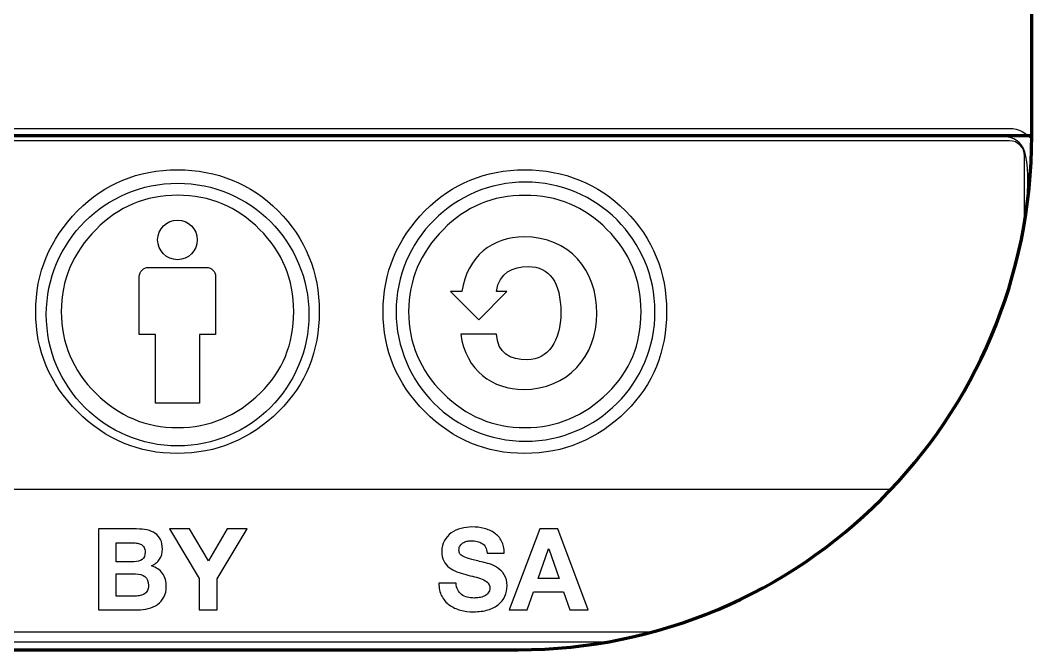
# Model space of a CAD drawing. Header units: centimetres. Extents: x -14.3 to 14.3, y -10 to 9.9.
# Drawn here: x 12.33 to 14.3, y -10 to -8.775 of the extents above; entities that cross this region are included whole.
import ezdxf

# ---------------------------------------------------------------- set-up
doc = ezdxf.new("R2010")
doc.units = ezdxf.units.CM
doc.header["$MEASUREMENT"] = 0
doc.layers.add('Layer 1', color=7, linetype='Continuous')

msp = doc.modelspace()

# ---------------------------------------------------------------- linework, layer by layer
at = {"layer": 'Layer 1', "color": 7}
msp.add_ellipse((12.63665, -9.34751), major_axis=(0.25569, 0), ratio=0.9998827, dxfattribs=at)
at = {"layer": 'Layer 1'}
msp.add_ellipse((12.63635, -9.2022), major_axis=(0, 0.03862), ratio=1, dxfattribs=at)
at = {"layer": 'Layer 1', "color": 250, "lineweight": 70}
for points in [[(-14.3, -9), (-14.3, -9), (-14.3, 8.9), (-14.3, 8.9), (-14.3, 8.9), (-14.3, 9.45219), (-13.85219, 9.9), (-13.3, 9.9), (-13.3, 9.9), (-13.3, 9.9), (13.3, 9.9), (13.3, 9.9), (13.3, 9.9), (13.85219, 9.9), (14.3, 9.45219), (14.3, 8.9), (14.3, 8.9), (14.3, 8.9), (14.3, -9), (14.3, -9), (14.3, -9), (14.3, -9.55219), (13.85219, -10), (13.3, -10), (13.3, -10), (13.3, -10), (-13.3, -10), (-13.3, -10), (-13.3, -10), (-13.85219, -10), (-14.3, -9.55219), (-14.3, -9)], [(2.3, -10), (2.3, -10), (2.3, -7), (2.3, -7), (2.3, -7), (2.3, -6.44781), (2.74781, -6), (3.3, -6), (3.3, -6), (3.3, -6), (14.3, -6), (14.3, -6), (14.3, -6), (14.3, -6), (14.3, -7), (14.3, -7), (14.3, -7), (14.3, -7), (14.3, -9), (14.3, -9), (14.3, -9), (14.3, -9.55219), (13.85219, -10), (13.3, -10), (13.3, -10), (13.3, -10), (3.3, -10), (3.3, -10), (3.3, -10), (3.3, -10), (2.3, -10), (2.3, -10)]]:
    msp.add_open_spline(points, degree=3, knots=[0, 0, 0, 0, 0.125, 0.125, 0.125, 0.125, 0.25, 0.25, 0.25, 0.25, 0.375, 0.375, 0.375, 0.375, 0.5, 0.5, 0.5, 0.5, 0.625, 0.625, 0.625, 0.625, 0.75, 0.75, 0.75, 0.75, 0.875, 0.875, 0.875, 0.875, 1, 1, 1, 1], dxfattribs=at)
msp.add_open_spline([(14.3, -9), (14.3, -9), (2.3, -9), (2.3, -9)], degree=3, dxfattribs=at)
at = {"layer": 'Layer 1'}
for points, knots in [([(14.25674, -8.9852), (14.25674, -8.9852), (11.38158, -8.9852), (11.38158, -8.9852), (11.38158, -8.9852), (11.35209, -8.9852), (11.32809, -9.0092), (11.32809, -9.03869), (11.32809, -9.03869), (11.32809, -9.03869), (11.32809, -9.97311), (11.32809, -9.97311), (11.32809, -9.97311), (11.32809, -9.97977), (11.3335, -9.9852), (11.34017, -9.9852), (11.34017, -9.9852), (11.34017, -9.9852), (13.47205, -9.9852), (13.47205, -9.9852), (13.47205, -9.9852), (13.68861, -9.94762), (13.88132, -9.84037), (14.02618, -9.68738), (14.02618, -9.68738), (14.02618, -9.68738), (12.19542, -9.68738), (12.19542, -9.68738), (12.19542, -9.68738), (12.12338, -9.81763), (11.98457, -9.90607), (11.82527, -9.90607), (11.82527, -9.90607), (11.6659, -9.90607), (11.52714, -9.81771), (11.45512, -9.68738), (11.45512, -9.68738), (11.45512, -9.68738), (11.35224, -9.68738), (11.35224, -9.68738), (11.35224, -9.68738), (11.35224, -9.41533), (11.35224, -9.03869), (11.35224, -9.03869), (11.35224, -9.03869), (11.35224, -9.02252), (11.36541, -9.00936), (11.38158, -9.00936), (11.38158, -9.00936), (11.38158, -9.00936), (14.25674, -9.00936), (14.25674, -9.00936), (14.25674, -9.00936), (14.27291, -9.00936), (14.28606, -9.02252), (14.28606, -9.03869), (14.28606, -9.03869), (14.28606, -9.03869), (14.28606, -9.16686), (14.28606, -9.16686), (14.28606, -9.16686), (14.29479, -9.11487), (14.29953, -9.06153), (14.29991, -9.00715), (14.29991, -9.00715), (14.29017, -8.99386), (14.27444, -8.9852), (14.25674, -8.9852)], [0, 0, 0, 0, 0.0588235, 0.0588235, 0.0588235, 0.0588235, 0.1176471, 0.1176471, 0.1176471, 0.1176471, 0.1764706, 0.1764706, 0.1764706, 0.1764706, 0.2352941, 0.2352941, 0.2352941, 0.2352941, 0.2941176, 0.2941176, 0.2941176, 0.2941176, 0.3529412, 0.3529412, 0.3529412, 0.3529412, 0.4117647, 0.4117647, 0.4117647, 0.4117647, 0.4705882, 0.4705882, 0.4705882, 0.4705882, 0.5294118, 0.5294118, 0.5294118, 0.5294118, 0.5882353, 0.5882353, 0.5882353, 0.5882353, 0.6470588, 0.6470588, 0.6470588, 0.6470588, 0.7058824, 0.7058824, 0.7058824, 0.7058824, 0.7647059, 0.7647059, 0.7647059, 0.7647059, 0.8235294, 0.8235294, 0.8235294, 0.8235294, 0.8823529, 0.8823529, 0.8823529, 0.8823529, 0.9411765, 0.9411765, 0.9411765, 0.9411765, 1, 1, 1, 1]), ([(12.636, -9.06582), (12.55954, -9.06582), (12.49479, -9.09249), (12.4418, -9.14587), (12.4418, -9.14587), (12.38743, -9.20107), (12.36026, -9.26642), (12.36026, -9.34187), (12.36026, -9.34187), (12.36026, -9.41732), (12.38743, -9.48222), (12.4418, -9.53651), (12.4418, -9.53651), (12.49617, -9.5908), (12.56091, -9.61794), (12.636, -9.61794), (12.636, -9.61794), (12.71202, -9.61794), (12.77793, -9.59057), (12.83366, -9.53581), (12.83366, -9.53581), (12.8862, -9.48384), (12.91245, -9.41917), (12.91245, -9.34187), (12.91245, -9.34187), (12.91245, -9.26456), (12.88574, -9.19923), (12.83229, -9.14587), (12.83229, -9.14587), (12.77885, -9.09249), (12.71341, -9.06582), (12.636, -9.06582)], [0, 0, 0, 0, 0.125, 0.125, 0.125, 0.125, 0.25, 0.25, 0.25, 0.25, 0.375, 0.375, 0.375, 0.375, 0.5, 0.5, 0.5, 0.5, 0.625, 0.625, 0.625, 0.625, 0.75, 0.75, 0.75, 0.75, 0.875, 0.875, 0.875, 0.875, 1, 1, 1, 1]), ([(13.31244, -9.06582), (13.23594, -9.06582), (13.17122, -9.0925), (13.11824, -9.14587), (13.11824, -9.14587), (13.06387, -9.20108), (13.0367, -9.26642), (13.0367, -9.34188), (13.0367, -9.34188), (13.0367, -9.41733), (13.06387, -9.48223), (13.11824, -9.53651), (13.11824, -9.53651), (13.17259, -9.59081), (13.23734, -9.61796), (13.31244, -9.61796), (13.31244, -9.61796), (13.38846, -9.61796), (13.45433, -9.59057), (13.51011, -9.53581), (13.51011, -9.53581), (13.56261, -9.48384), (13.58888, -9.41918), (13.58888, -9.34188), (13.58888, -9.34188), (13.58888, -9.2646), (13.56214, -9.19924), (13.5087, -9.14587), (13.5087, -9.14587), (13.45526, -9.0925), (13.38984, -9.06582), (13.31244, -9.06582)], [0, 0, 0, 0, 0.125, 0.125, 0.125, 0.125, 0.25, 0.25, 0.25, 0.25, 0.375, 0.375, 0.375, 0.375, 0.5, 0.5, 0.5, 0.5, 0.625, 0.625, 0.625, 0.625, 0.75, 0.75, 0.75, 0.75, 0.875, 0.875, 0.875, 0.875, 1, 1, 1, 1]), ([(12.63669, -9.11549), (12.69936, -9.11549), (12.75258, -9.13758), (12.79634, -9.18175), (12.79634, -9.18175), (12.84059, -9.22546), (12.86271, -9.27884), (12.86271, -9.34187), (12.86271, -9.34187), (12.86271, -9.40536), (12.84106, -9.45806), (12.79773, -9.49993), (12.79773, -9.49993), (12.75211, -9.54501), (12.69843, -9.56755), (12.63669, -9.56755), (12.63669, -9.56755), (12.57495, -9.56755), (12.52174, -9.54524), (12.47706, -9.50061), (12.47706, -9.50061), (12.43235, -9.45598), (12.41002, -9.40307), (12.41002, -9.34187), (12.41002, -9.34187), (12.41002, -9.28068), (12.43259, -9.22731), (12.47775, -9.18175), (12.47775, -9.18175), (12.52106, -9.13758), (12.57405, -9.11549), (12.63669, -9.11549)], [0, 0, 0, 0, 0.125, 0.125, 0.125, 0.125, 0.25, 0.25, 0.25, 0.25, 0.375, 0.375, 0.375, 0.375, 0.5, 0.5, 0.5, 0.5, 0.625, 0.625, 0.625, 0.625, 0.75, 0.75, 0.75, 0.75, 0.875, 0.875, 0.875, 0.875, 1, 1, 1, 1]), ([(13.31313, -9.1155), (13.3758, -9.1155), (13.42901, -9.13758), (13.4728, -9.18175), (13.4728, -9.18175), (13.517, -9.22547), (13.53911, -9.27884), (13.53911, -9.34188), (13.53911, -9.34188), (13.53911, -9.40538), (13.51748, -9.45806), (13.47415, -9.49994), (13.47415, -9.49994), (13.42855, -9.54503), (13.37487, -9.56756), (13.31313, -9.56756), (13.31313, -9.56756), (13.25139, -9.56756), (13.19817, -9.54524), (13.15348, -9.50063), (13.15348, -9.50063), (13.10879, -9.45599), (13.08645, -9.40308), (13.08645, -9.34188), (13.08645, -9.34188), (13.08645, -9.28069), (13.10902, -9.22731), (13.15417, -9.18175), (13.15417, -9.18175), (13.19747, -9.13758), (13.25046, -9.1155), (13.31313, -9.1155)], [0, 0, 0, 0, 0.125, 0.125, 0.125, 0.125, 0.25, 0.25, 0.25, 0.25, 0.375, 0.375, 0.375, 0.375, 0.5, 0.5, 0.5, 0.5, 0.625, 0.625, 0.625, 0.625, 0.75, 0.75, 0.75, 0.75, 0.875, 0.875, 0.875, 0.875, 1, 1, 1, 1]), ([(13.19006, -9.30291), (13.20106, -9.23345), (13.24997, -9.19632), (13.31126, -9.19632), (13.31126, -9.19632), (13.39941, -9.19632), (13.45311, -9.26028), (13.45311, -9.34555), (13.45311, -9.34555), (13.45311, -9.42876), (13.39596, -9.49341), (13.30987, -9.49341), (13.30987, -9.49341), (13.25065, -9.49341), (13.19764, -9.45697), (13.18798, -9.38545), (13.18798, -9.38545), (13.18798, -9.38545), (13.25753, -9.38545), (13.25753, -9.38545), (13.25753, -9.38545), (13.25961, -9.42258), (13.28371, -9.43565), (13.31814, -9.43565), (13.31814, -9.43565), (13.35738, -9.43565), (13.38289, -9.3992), (13.38289, -9.34349), (13.38289, -9.34349), (13.38289, -9.28504), (13.36084, -9.2541), (13.3195, -9.2541), (13.3195, -9.2541), (13.28921, -9.2541), (13.26305, -9.2651), (13.25753, -9.30291), (13.25753, -9.30291), (13.25753, -9.30291), (13.27777, -9.30281), (13.27777, -9.30281), (13.27777, -9.30281), (13.27777, -9.30281), (13.22301, -9.35755), (13.22301, -9.35755), (13.22301, -9.35755), (13.22301, -9.35755), (13.16826, -9.30281), (13.16826, -9.30281), (13.16826, -9.30281), (13.16826, -9.30281), (13.19006, -9.30291), (13.19006, -9.30291)], [0, 0, 0, 0, 0.0769231, 0.0769231, 0.0769231, 0.0769231, 0.1538462, 0.1538462, 0.1538462, 0.1538462, 0.2307692, 0.2307692, 0.2307692, 0.2307692, 0.3076923, 0.3076923, 0.3076923, 0.3076923, 0.3846154, 0.3846154, 0.3846154, 0.3846154, 0.4615385, 0.4615385, 0.4615385, 0.4615385, 0.5384615, 0.5384615, 0.5384615, 0.5384615, 0.6153846, 0.6153846, 0.6153846, 0.6153846, 0.6923077, 0.6923077, 0.6923077, 0.6923077, 0.7692308, 0.7692308, 0.7692308, 0.7692308, 0.8461538, 0.8461538, 0.8461538, 0.8461538, 0.9230769, 0.9230769, 0.9230769, 0.9230769, 1, 1, 1, 1]), ([(12.71066, -9.27352), (12.71066, -9.26367), (12.70266, -9.2557), (12.69282, -9.2557), (12.69282, -9.2557), (12.69282, -9.2557), (12.5799, -9.2557), (12.5799, -9.2557), (12.5799, -9.2557), (12.57006, -9.2557), (12.56206, -9.26367), (12.56206, -9.27352), (12.56206, -9.27352), (12.56206, -9.27352), (12.56206, -9.38645), (12.56206, -9.38645), (12.56206, -9.38645), (12.56206, -9.38645), (12.59355, -9.38645), (12.59355, -9.38645), (12.59355, -9.38645), (12.59355, -9.38645), (12.59355, -9.52017), (12.59355, -9.52017), (12.59355, -9.52017), (12.59355, -9.52017), (12.67914, -9.52017), (12.67914, -9.52017), (12.67914, -9.52017), (12.67914, -9.52017), (12.67914, -9.38645), (12.67914, -9.38645), (12.67914, -9.38645), (12.67914, -9.38645), (12.71066, -9.38645), (12.71066, -9.38645), (12.71066, -9.38645), (12.71066, -9.38645), (12.71066, -9.27352), (12.71066, -9.27352), (12.71066, -9.27352), (12.71066, -9.27352), (12.71066, -9.27352), (12.71066, -9.27352)], [0, 0, 0, 0, 0.0909091, 0.0909091, 0.0909091, 0.0909091, 0.1818182, 0.1818182, 0.1818182, 0.1818182, 0.2727273, 0.2727273, 0.2727273, 0.2727273, 0.3636364, 0.3636364, 0.3636364, 0.3636364, 0.4545455, 0.4545455, 0.4545455, 0.4545455, 0.5454545, 0.5454545, 0.5454545, 0.5454545, 0.6363636, 0.6363636, 0.6363636, 0.6363636, 0.7272727, 0.7272727, 0.7272727, 0.7272727, 0.8181818, 0.8181818, 0.8181818, 0.8181818, 0.9090909, 0.9090909, 0.9090909, 0.9090909, 1, 1, 1, 1])]:
    msp.add_open_spline(points, degree=3, knots=knots, dxfattribs=at)
at = {"layer": 'Layer 1', "color": 253}
msp.add_open_spline([(11.40924, -8.99654), (11.40924, -8.99654), (14.22065, -9.00134), (14.22065, -9.00134), (14.22065, -9.00134), (14.25836, -9.00134), (14.29205, -8.99575), (14.29205, -9.07658), (14.29205, -9.07658), (14.29205, -9.07658), (14.29186, -9.12806), (14.29186, -9.12806), (14.29186, -9.12806), (14.24015, -9.53236), (13.94689, -9.8612), (13.56145, -9.96538), (13.56145, -9.96538), (13.56145, -9.96538), (11.34112, -9.96538), (11.34112, -9.96538), (11.34112, -9.96538), (11.34112, -9.96538), (11.34112, -9.07328), (11.34112, -9.07328), (11.34112, -9.07328), (11.34112, -9.03342), (11.34499, -8.99654), (11.40924, -8.99654)], degree=3, knots=[0, 0, 0, 0, 0.1428571, 0.1428571, 0.1428571, 0.1428571, 0.2857143, 0.2857143, 0.2857143, 0.2857143, 0.4285714, 0.4285714, 0.4285714, 0.4285714, 0.5714286, 0.5714286, 0.5714286, 0.5714286, 0.7142857, 0.7142857, 0.7142857, 0.7142857, 0.8571429, 0.8571429, 0.8571429, 0.8571429, 1, 1, 1, 1], dxfattribs=at)
at = {"layer": 'Layer 1', "color": 7}
for points, knots in [([(13.56627, -9.34188), (13.56636, -9.48105), (13.45362, -9.59396), (13.31442, -9.59406), (13.31442, -9.59406), (13.17525, -9.59417), (13.06232, -9.48143), (13.06221, -9.34225), (13.06221, -9.34225), (13.06221, -9.34213), (13.06221, -9.342), (13.06221, -9.34188), (13.06221, -9.34188), (13.06211, -9.2027), (13.17488, -9.08981), (13.31406, -9.08969), (13.31406, -9.08969), (13.45325, -9.0896), (13.56617, -9.20234), (13.56627, -9.34151), (13.56627, -9.34151), (13.56627, -9.34165), (13.56627, -9.34175), (13.56627, -9.34188)], [0, 0, 0, 0, 0.1666667, 0.1666667, 0.1666667, 0.1666667, 0.3333333, 0.3333333, 0.3333333, 0.3333333, 0.5, 0.5, 0.5, 0.5, 0.6666667, 0.6666667, 0.6666667, 0.6666667, 0.8333333, 0.8333333, 0.8333333, 0.8333333, 1, 1, 1, 1]), ([(12.55658, -9.7649), (12.5641, -9.7649), (12.57096, -9.76556), (12.57715, -9.76689), (12.57715, -9.76689), (12.58334, -9.76821), (12.58866, -9.77039), (12.59309, -9.7734), (12.59309, -9.7734), (12.5975, -9.77642), (12.60095, -9.78042), (12.60338, -9.78542), (12.60338, -9.78542), (12.6058, -9.79043), (12.60702, -9.79661), (12.60702, -9.80396), (12.60702, -9.80396), (12.60702, -9.81192), (12.60522, -9.81852), (12.6016, -9.82382), (12.6016, -9.82382), (12.59799, -9.82912), (12.59263, -9.83346), (12.58556, -9.83684), (12.58556, -9.83684), (12.59532, -9.83963), (12.60259, -9.84454), (12.6074, -9.85154), (12.6074, -9.85154), (12.61221, -9.85854), (12.61461, -9.86697), (12.61461, -9.87684), (12.61461, -9.87684), (12.61461, -9.88478), (12.61306, -9.89167), (12.60997, -9.89749), (12.60997, -9.89749), (12.60686, -9.9033), (12.60269, -9.90805), (12.59746, -9.91173), (12.59746, -9.91173), (12.59222, -9.91542), (12.58623, -9.91815), (12.57953, -9.9199), (12.57953, -9.9199), (12.57281, -9.92169), (12.56592, -9.92256), (12.55882, -9.92256), (12.55882, -9.92256), (12.55882, -9.92256), (12.48225, -9.92256), (12.48225, -9.92256), (12.48225, -9.92256), (12.48225, -9.92256), (12.48225, -9.7649), (12.48225, -9.7649), (12.48225, -9.7649), (12.48225, -9.7649), (12.55658, -9.7649), (12.55658, -9.7649), (12.55658, -9.7649), (12.55658, -9.7649), (12.55658, -9.7649), (12.55658, -9.7649)], [0, 0, 0, 0, 0.0625, 0.0625, 0.0625, 0.0625, 0.125, 0.125, 0.125, 0.125, 0.1875, 0.1875, 0.1875, 0.1875, 0.25, 0.25, 0.25, 0.25, 0.3125, 0.3125, 0.3125, 0.3125, 0.375, 0.375, 0.375, 0.375, 0.4375, 0.4375, 0.4375, 0.4375, 0.5, 0.5, 0.5, 0.5, 0.5625, 0.5625, 0.5625, 0.5625, 0.625, 0.625, 0.625, 0.625, 0.6875, 0.6875, 0.6875, 0.6875, 0.75, 0.75, 0.75, 0.75, 0.8125, 0.8125, 0.8125, 0.8125, 0.875, 0.875, 0.875, 0.875, 0.9375, 0.9375, 0.9375, 0.9375, 1, 1, 1, 1]), ([(12.62073, -9.7649), (12.62073, -9.7649), (12.65962, -9.7649), (12.65962, -9.7649), (12.65962, -9.7649), (12.65962, -9.7649), (12.69654, -9.82716), (12.69654, -9.82716), (12.69654, -9.82716), (12.69654, -9.82716), (12.73323, -9.7649), (12.73323, -9.7649), (12.73323, -9.7649), (12.73323, -9.7649), (12.77189, -9.7649), (12.77189, -9.7649), (12.77189, -9.7649), (12.77189, -9.7649), (12.71336, -9.86205), (12.71336, -9.86205), (12.71336, -9.86205), (12.71336, -9.86205), (12.71336, -9.92256), (12.71336, -9.92256), (12.71336, -9.92256), (12.71336, -9.92256), (12.67861, -9.92256), (12.67861, -9.92256), (12.67861, -9.92256), (12.67861, -9.92256), (12.67861, -9.86117), (12.67861, -9.86117), (12.67861, -9.86117), (12.67861, -9.86117), (12.62073, -9.7649), (12.62073, -9.7649)], [0, 0, 0, 0, 0.1111111, 0.1111111, 0.1111111, 0.1111111, 0.2222222, 0.2222222, 0.2222222, 0.2222222, 0.3333333, 0.3333333, 0.3333333, 0.3333333, 0.4444444, 0.4444444, 0.4444444, 0.4444444, 0.5555556, 0.5555556, 0.5555556, 0.5555556, 0.6666667, 0.6666667, 0.6666667, 0.6666667, 0.7777778, 0.7777778, 0.7777778, 0.7777778, 0.8888889, 0.8888889, 0.8888889, 0.8888889, 1, 1, 1, 1]), ([(13.182, -9.88358), (13.18389, -9.88727), (13.18643, -9.89025), (13.1896, -9.89254), (13.1896, -9.89254), (13.19276, -9.89482), (13.19646, -9.89651), (13.20071, -9.8976), (13.20071, -9.8976), (13.20499, -9.89872), (13.2094, -9.89927), (13.21395, -9.89927), (13.21395, -9.89927), (13.21703, -9.89927), (13.22033, -9.89902), (13.22387, -9.8985), (13.22387, -9.8985), (13.22738, -9.89799), (13.23068, -9.89698), (13.23378, -9.89552), (13.23378, -9.89552), (13.23685, -9.89405), (13.23944, -9.89202), (13.24147, -9.88944), (13.24147, -9.88944), (13.24355, -9.88686), (13.24457, -9.88359), (13.24457, -9.87961), (13.24457, -9.87961), (13.24457, -9.87534), (13.24321, -9.8719), (13.24048, -9.86923), (13.24048, -9.86923), (13.23777, -9.86658), (13.23419, -9.86438), (13.22978, -9.86261), (13.22978, -9.86261), (13.22539, -9.86084), (13.22038, -9.8593), (13.21481, -9.85797), (13.21481, -9.85797), (13.20922, -9.85664), (13.20356, -9.85518), (13.19783, -9.85355), (13.19783, -9.85355), (13.19193, -9.85208), (13.1862, -9.85028), (13.18061, -9.84814), (13.18061, -9.84814), (13.17504, -9.84601), (13.17003, -9.84324), (13.16561, -9.83986), (13.16561, -9.83986), (13.1612, -9.83648), (13.15764, -9.83225), (13.15491, -9.82716), (13.15491, -9.82716), (13.15221, -9.82208), (13.15085, -9.81593), (13.15085, -9.80872), (13.15085, -9.80872), (13.15085, -9.80062), (13.15258, -9.7936), (13.15603, -9.78763), (13.15603, -9.78763), (13.15949, -9.78167), (13.16402, -9.77671), (13.16961, -9.77272), (13.16961, -9.77272), (13.17518, -9.76874), (13.18151, -9.7658), (13.18858, -9.76388), (13.18858, -9.76388), (13.19563, -9.76197), (13.2027, -9.76101), (13.20975, -9.76101), (13.20975, -9.76101), (13.21799, -9.76101), (13.2259, -9.76194), (13.23348, -9.76378), (13.23348, -9.76378), (13.24103, -9.76563), (13.24778, -9.76862), (13.25365, -9.77274), (13.25365, -9.77274), (13.25954, -9.77687), (13.26421, -9.78213), (13.26767, -9.78855), (13.26767, -9.78855), (13.27112, -9.79495), (13.27285, -9.80273), (13.27285, -9.81185), (13.27285, -9.81185), (13.27285, -9.81185), (13.23921, -9.81185), (13.23921, -9.81185), (13.23921, -9.81185), (13.23891, -9.80714), (13.23792, -9.80323), (13.23625, -9.80016), (13.23625, -9.80016), (13.23456, -9.79706), (13.23232, -9.79463), (13.22955, -9.79285), (13.22955, -9.79285), (13.22676, -9.79109), (13.22356, -9.78983), (13.21998, -9.78911), (13.21998, -9.78911), (13.21638, -9.78837), (13.21248, -9.788), (13.20822, -9.788), (13.20822, -9.788), (13.20545, -9.788), (13.20265, -9.7883), (13.19988, -9.78888), (13.19988, -9.78888), (13.19709, -9.78948), (13.19457, -9.79051), (13.1923, -9.79198), (13.1923, -9.79198), (13.19001, -9.79345), (13.18814, -9.79529), (13.18669, -9.79749), (13.18669, -9.79749), (13.18523, -9.79972), (13.18449, -9.80251), (13.18449, -9.8059), (13.18449, -9.8059), (13.18449, -9.80899), (13.18507, -9.81149), (13.18624, -9.8134), (13.18624, -9.8134), (13.18742, -9.81532), (13.18976, -9.81709), (13.1932, -9.8187), (13.1932, -9.8187), (13.19665, -9.82032), (13.20143, -9.82195), (13.20753, -9.82357), (13.20753, -9.82357), (13.21363, -9.82519), (13.2216, -9.82725), (13.23146, -9.82975), (13.23146, -9.82975), (13.23441, -9.83034), (13.23846, -9.83141), (13.24369, -9.83296), (13.24369, -9.83296), (13.24891, -9.83451), (13.25409, -9.83697), (13.25924, -9.84035), (13.25924, -9.84035), (13.26439, -9.84375), (13.26883, -9.84828), (13.2726, -9.85394), (13.2726, -9.85394), (13.27634, -9.85961), (13.27821, -9.86686), (13.27821, -9.8757), (13.27821, -9.8757), (13.27821, -9.88293), (13.2768, -9.88962), (13.27401, -9.89581), (13.27401, -9.89581), (13.27121, -9.902), (13.26705, -9.90733), (13.26153, -9.91181), (13.26153, -9.91181), (13.256, -9.91632), (13.24916, -9.91981), (13.24101, -9.92232), (13.24101, -9.92232), (13.23283, -9.92483), (13.22336, -9.92607), (13.21264, -9.92607), (13.21264, -9.92607), (13.20394, -9.92607), (13.19551, -9.925), (13.18733, -9.92286), (13.18733, -9.92286), (13.17918, -9.92072), (13.17194, -9.91736), (13.16568, -9.91279), (13.16568, -9.91279), (13.15945, -9.90821), (13.15448, -9.90237), (13.15078, -9.89531), (13.15078, -9.89531), (13.14711, -9.88823), (13.14534, -9.87984), (13.14549, -9.87011), (13.14549, -9.87011), (13.14549, -9.87011), (13.17913, -9.87011), (13.17913, -9.87011), (13.17913, -9.87011), (13.17913, -9.87541), (13.18008, -9.87991), (13.182, -9.88358)], [0, 0, 0, 0, 0.02, 0.02, 0.02, 0.02, 0.04, 0.04, 0.04, 0.04, 0.06, 0.06, 0.06, 0.06, 0.08, 0.08, 0.08, 0.08, 0.1, 0.1, 0.1, 0.1, 0.12, 0.12, 0.12, 0.12, 0.14, 0.14, 0.14, 0.14, 0.16, 0.16, 0.16, 0.16, 0.18, 0.18, 0.18, 0.18, 0.2, 0.2, 0.2, 0.2, 0.22, 0.22, 0.22, 0.22, 0.24, 0.24, 0.24, 0.24, 0.26, 0.26, 0.26, 0.26, 0.28, 0.28, 0.28, 0.28, 0.3, 0.3, 0.3, 0.3, 0.32, 0.32, 0.32, 0.32, 0.34, 0.34, 0.34, 0.34, 0.36, 0.36, 0.36, 0.36, 0.38, 0.38, 0.38, 0.38, 0.4, 0.4, 0.4, 0.4, 0.42, 0.42, 0.42, 0.42, 0.44, 0.44, 0.44, 0.44, 0.46, 0.46, 0.46, 0.46, 0.48, 0.48, 0.48, 0.48, 0.5, 0.5, 0.5, 0.5, 0.52, 0.52, 0.52, 0.52, 0.54, 0.54, 0.54, 0.54, 0.56, 0.56, 0.56, 0.56, 0.58, 0.58, 0.58, 0.58, 0.6, 0.6, 0.6, 0.6, 0.62, 0.62, 0.62, 0.62, 0.64, 0.64, 0.64, 0.64, 0.66, 0.66, 0.66, 0.66, 0.68, 0.68, 0.68, 0.68, 0.7, 0.7, 0.7, 0.7, 0.72, 0.72, 0.72, 0.72, 0.74, 0.74, 0.74, 0.74, 0.76, 0.76, 0.76, 0.76, 0.78, 0.78, 0.78, 0.78, 0.8, 0.8, 0.8, 0.8, 0.82, 0.82, 0.82, 0.82, 0.84, 0.84, 0.84, 0.84, 0.86, 0.86, 0.86, 0.86, 0.88, 0.88, 0.88, 0.88, 0.9, 0.9, 0.9, 0.9, 0.92, 0.92, 0.92, 0.92, 0.94, 0.94, 0.94, 0.94, 0.96, 0.96, 0.96, 0.96, 0.98, 0.98, 0.98, 0.98, 1, 1, 1, 1]), ([(13.37736, -9.7649), (13.37736, -9.7649), (13.43636, -9.92256), (13.43636, -9.92256), (13.43636, -9.92256), (13.43636, -9.92256), (13.40033, -9.92256), (13.40033, -9.92256), (13.40033, -9.92256), (13.40033, -9.92256), (13.38841, -9.88745), (13.38841, -9.88745), (13.38841, -9.88745), (13.38841, -9.88745), (13.32942, -9.88745), (13.32942, -9.88745), (13.32942, -9.88745), (13.32942, -9.88745), (13.31705, -9.92256), (13.31705, -9.92256), (13.31705, -9.92256), (13.31705, -9.92256), (13.28216, -9.92256), (13.28216, -9.92256), (13.28216, -9.92256), (13.28216, -9.92256), (13.3418, -9.7649), (13.3418, -9.7649), (13.3418, -9.7649), (13.3418, -9.7649), (13.37736, -9.7649), (13.37736, -9.7649)], [0, 0, 0, 0, 0.125, 0.125, 0.125, 0.125, 0.25, 0.25, 0.25, 0.25, 0.375, 0.375, 0.375, 0.375, 0.5, 0.5, 0.5, 0.5, 0.625, 0.625, 0.625, 0.625, 0.75, 0.75, 0.75, 0.75, 0.875, 0.875, 0.875, 0.875, 1, 1, 1, 1]), ([(12.55215, -9.82866), (12.55834, -9.82866), (12.56342, -9.8272), (12.56742, -9.82426), (12.56742, -9.82426), (12.5714, -9.82131), (12.57339, -9.81656), (12.57339, -9.80995), (12.57339, -9.80995), (12.57339, -9.80628), (12.57271, -9.80326), (12.5714, -9.80091), (12.5714, -9.80091), (12.57006, -9.79856), (12.5683, -9.79674), (12.56608, -9.7954), (12.56608, -9.7954), (12.56386, -9.79409), (12.56132, -9.79316), (12.55846, -9.79266), (12.55846, -9.79266), (12.55557, -9.79214), (12.55259, -9.79189), (12.54949, -9.79189), (12.54949, -9.79189), (12.54949, -9.79189), (12.517, -9.79189), (12.517, -9.79189), (12.517, -9.79189), (12.517, -9.79189), (12.517, -9.82866), (12.517, -9.82866), (12.517, -9.82866), (12.517, -9.82866), (12.55215, -9.82866), (12.55215, -9.82866)], [0, 0, 0, 0, 0.1111111, 0.1111111, 0.1111111, 0.1111111, 0.2222222, 0.2222222, 0.2222222, 0.2222222, 0.3333333, 0.3333333, 0.3333333, 0.3333333, 0.4444444, 0.4444444, 0.4444444, 0.4444444, 0.5555556, 0.5555556, 0.5555556, 0.5555556, 0.6666667, 0.6666667, 0.6666667, 0.6666667, 0.7777778, 0.7777778, 0.7777778, 0.7777778, 0.8888889, 0.8888889, 0.8888889, 0.8888889, 1, 1, 1, 1]), ([(13.37935, -9.86156), (13.37935, -9.86156), (13.35948, -9.80376), (13.35948, -9.80376), (13.35948, -9.80376), (13.35948, -9.80376), (13.35904, -9.80376), (13.35904, -9.80376), (13.35904, -9.80376), (13.35904, -9.80376), (13.33848, -9.86156), (13.33848, -9.86156), (13.33848, -9.86156), (13.33848, -9.86156), (13.37935, -9.86156), (13.37935, -9.86156)], [0, 0, 0, 0, 0.25, 0.25, 0.25, 0.25, 0.5, 0.5, 0.5, 0.5, 0.75, 0.75, 0.75, 0.75, 1, 1, 1, 1]), ([(12.55418, -9.89557), (12.55757, -9.89557), (12.56081, -9.89525), (12.56391, -9.89458), (12.56391, -9.89458), (12.567, -9.89392), (12.56976, -9.89282), (12.57212, -9.89128), (12.57212, -9.89128), (12.57446, -9.88973), (12.57634, -9.88763), (12.57775, -9.88498), (12.57775, -9.88498), (12.57916, -9.88233), (12.57986, -9.87895), (12.57986, -9.87483), (12.57986, -9.87483), (12.57986, -9.86674), (12.57756, -9.86096), (12.57299, -9.85751), (12.57299, -9.85751), (12.56842, -9.85406), (12.56236, -9.85232), (12.55485, -9.85232), (12.55485, -9.85232), (12.55485, -9.85232), (12.517, -9.85232), (12.517, -9.85232), (12.517, -9.85232), (12.517, -9.85232), (12.517, -9.89557), (12.517, -9.89557), (12.517, -9.89557), (12.517, -9.89557), (12.55418, -9.89557), (12.55418, -9.89557)], [0, 0, 0, 0, 0.1111111, 0.1111111, 0.1111111, 0.1111111, 0.2222222, 0.2222222, 0.2222222, 0.2222222, 0.3333333, 0.3333333, 0.3333333, 0.3333333, 0.4444444, 0.4444444, 0.4444444, 0.4444444, 0.5555556, 0.5555556, 0.5555556, 0.5555556, 0.6666667, 0.6666667, 0.6666667, 0.6666667, 0.7777778, 0.7777778, 0.7777778, 0.7777778, 0.8888889, 0.8888889, 0.8888889, 0.8888889, 1, 1, 1, 1])]:
    msp.add_open_spline(points, degree=3, knots=knots, dxfattribs=at)

doc.saveas('drawing.dxf')
